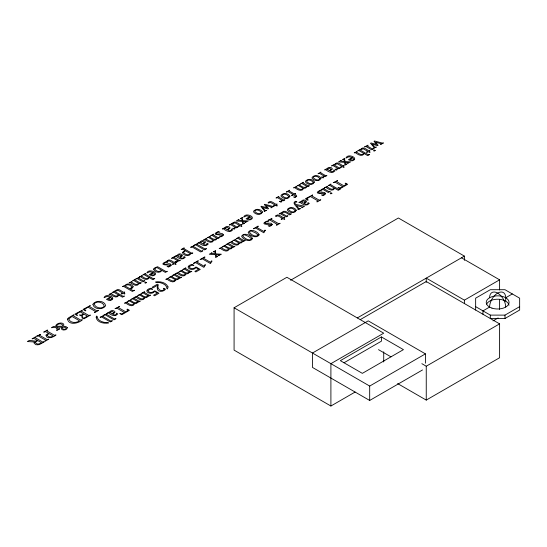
<?xml version="1.0" encoding="UTF-8"?>
<svg xmlns="http://www.w3.org/2000/svg" width="547" height="547" viewBox="0 0 547 547"><rect width="100%" height="100%" fill="white"/><g stroke="black" fill="none" stroke-linecap="round" stroke-linejoin="round"><path stroke-width="0.82" d="M110.207 297.233L106.494 299.373L108.956 300.419A2.537 1.463 0 0 0 110.795 300.351C117.373 297.773 105.749 292.659 104.06 297.698L107.164 296.399L110.091 297.165M152.969 272.543L149.256 274.69L151.717 275.729A2.537 1.463 0 0 0 153.557 275.661C160.141 273.083 148.51 267.968 146.822 273.008L149.926 271.709L152.852 272.474M249.808 216.633L246.095 218.779L248.557 219.819A2.537 1.463 0 0 0 250.396 219.75C256.981 217.173 245.35 212.058 243.661 217.097L246.772 215.798L249.699 216.564M352.131 157.557L348.418 159.703L350.88 160.743A2.537 1.463 0 0 0 352.719 160.681C359.297 158.097 347.673 152.982 345.984 158.021L349.089 156.722L352.015 157.488M330.901 406.018L234.082 350.121L234.082 307.77L286.895 277.281L383.714 333.178L330.901 363.673L330.901 406.018L355.106 392.042M290.587 280.235L398.38 218L464.396 256.112L464.396 260.345M357.335 317.916L464.396 256.112M360.241 319.633L426.25 281.52L499.602 323.865L499.602 357.745L426.25 400.089L397.648 383.577M381.416 336.938L340.343 360.651L362.346 373.355L403.426 349.642L381.416 336.938L381.416 341.171L344.015 362.77M426.25 282.368L426.25 278.129L464.396 300.153L499.602 279.825L499.602 289.985M489.579 297.753A11.412 6.585 60 0 1 497.647 293.096A11.412 6.585 -60 0 1 505.715 297.753L512.313 293.937M234.082 307.77L369.683 386.059L425.429 353.875L425.429 363.194M492.997 320.898L498.132 317.937M475.644 306.641L490.31 315.113L504.984 315.113L519.65 306.641M490.31 315.113L490.31 318.504L504.984 318.504L519.65 310.033L519.65 298.177L504.984 289.705L490.31 289.705L475.644 298.177L475.644 310.033M421.853 363.673L426.25 366.21L499.602 323.865M425.429 353.875L368.22 320.85L312.474 353.034L312.474 367.427L369.683 400.459L422.496 369.97M461.456 257.801L499.602 279.825M378.483 349.642L390.955 356.842M505.715 297.753L505.715 301.137M504.984 315.113L504.984 318.504M499.602 299.305L499.602 309.465M482.974 314.265L482.974 310.881L489.579 307.065A11.412 6.585 -60 0 1 497.647 293.096A11.412 6.585 60 0 1 505.715 307.065M464.396 300.153L464.396 303.537M426.25 366.21L426.25 400.089M383.714 351.817L383.714 361.977M369.683 386.059L369.683 400.459M486.625 304.091A11.412 6.585 0 0 1 498.638 299.236A11.412 6.585 0 0 1 509.011 305.226M251.531 238.807L251.531 239.121C248.878 241.35 243.976 238.212 242.67 235.682L243.169 235.121A1.634 0.944 0 0 1 244.653 234.841L248.7 236.502L251.531 238.807M258.116 235.005L258.109 235.319C255.456 237.548 250.553 234.417 249.247 231.88L249.753 231.319A1.634 0.944 0 0 1 251.23 231.046L255.285 232.707L258.116 235.005M67.343 327.715C67.192 330.976 59.131 330.757 61.92 327.154L56.738 327.291L58.413 329.02L59.835 328.788L56.902 330.484L56.56 330.292L57.278 329.677L55.698 327.311L51.336 327.715L53.544 326.436L55.644 326.374C55.835 322.34 65.77 321.533 63.486 326.21L65.934 326.566L67.343 327.715M157.242 287.845C156.9 292.447 163.471 292.18 165.515 289.26L163.861 288.303L163.437 288.542L164.264 289.281C161.57 293.021 156.278 288.515 158.315 284.768L157.372 284.221L152.093 287.264L153.085 287.838L157.515 285.274L157.242 287.845M182.404 252.44C183.047 255.688 189.084 256.967 190.739 253.794L192.804 253.008L191.669 253.145L183.73 248.564L184.339 248.037L184.038 247.859L181.16 249.521L182.671 249.179L185.064 250.519L182.404 252.44M68.744 318.901C69.975 323.092 76.402 323.386 79.445 320.768L72.006 316.474L68.744 318.901M34.174 342.586L34.146 343.215C36.656 347.058 41.743 343.331 44.348 341.697L42.734 342.039L35.138 337.656L35.986 336.966L35.644 336.767L32.082 338.832L33.9 338.374L37.162 340.255L35.617 341.15L29.415 340.371L27.35 341.56L34.57 341.964L34.174 342.586M133.147 286.69L132.497 287.954L130.35 289.083L133.024 290.58L134.487 290.252L132.401 291.448L123.725 286.437L122.528 286.607L124.224 285.63L124.75 285.849C126.357 282.608 131.793 283.804 133.147 286.69M153.577 269.083C154.151 272.468 160.278 273.596 161.974 270.416L165.365 272.42L167.314 271.298L165.987 271.551L157.618 266.717L154.787 267.839L153.577 269.083M262.505 212.017C261.261 215.532 255.627 214.868 253.746 212.14A3.084 1.778 0 0 1 253.897 210.848C256.181 208.332 261.008 209.063 262.505 212.017M289.917 196.188C288.672 199.703 283.038 199.046 281.158 196.311A3.084 1.778 0 0 1 281.308 195.019C283.592 192.503 288.419 193.235 289.917 196.188M296.296 210.233C295.052 213.747 289.418 213.091 287.537 210.356A3.084 1.778 0 0 1 287.681 209.063C289.972 206.547 294.799 207.279 296.296 210.233M314.409 182.055C313.157 185.57 307.53 184.907 305.643 182.172A3.084 1.778 0 0 1 305.794 180.886C308.077 178.363 312.911 179.095 314.409 182.055M320.986 178.254C319.742 181.768 314.108 181.112 312.228 178.377A3.084 1.778 0 0 1 312.371 177.084C314.662 174.568 319.489 175.3 320.986 178.254M96.183 317.137C96.532 322.436 104.176 323.899 108.538 322.956L107.998 322.641C104.06 322.969 97.181 320.918 97.147 316.378L96.607 316.063L96.183 317.137M168.025 286.908L167.505 288.912L166.965 288.604C166.944 284.05 160.045 282.013 156.107 282.334L155.567 282.026C159.998 281.11 166.124 282.416 168.025 286.908M294.717 202.622L295.537 204.373L304.563 206.212L301.759 207.833L302.245 207.012L296.392 205.522L299.045 208.879L300.44 208.592L297.903 209.72L298.395 209.282C297.8 207.354 290.936 202.698 295.667 201.228L296.973 201.98L295.489 201.993L294.717 202.622M56.587 325.807L56.498 326.354L62.638 326.203L62.508 324.74L60.97 323.92A2.229 1.285 0 0 0 59.438 323.851L57.893 324.419L56.587 325.807M92.928 304.282C93.674 309.623 102.98 310.156 105.619 305.718C104.839 300.447 95.547 299.831 92.928 304.282M109.783 312.022L109.708 312.433L108.983 312.152L107.328 313.11L108.525 312.939C111.089 315.175 115.144 317.198 117.783 313.944L116.463 313.185L116.306 314.409L114.767 315.045L112.675 314.101L114.815 312.569L114.959 311.79C113.762 310.087 110.747 310.081 109.783 312.022M177.269 255.333L177.194 255.743L176.469 255.47L174.814 256.427L176.011 256.249C178.575 258.485 182.63 260.509 185.269 257.261L183.949 256.495L183.785 257.719L182.247 258.355L180.154 257.411L182.301 255.88L182.445 255.1C181.248 253.405 178.233 253.398 177.269 255.333M200.291 242.041L200.216 242.451L199.491 242.177L197.836 243.135L199.033 242.957C201.597 245.193 205.651 247.217 208.291 243.969L206.971 243.203L206.814 244.427L205.275 245.063L203.183 244.119L205.323 242.588L205.467 241.808C204.27 240.112 201.255 240.106 200.291 242.041M224.776 227.901L224.708 228.318L223.983 228.037L222.321 228.995L223.525 228.817C226.089 231.053 230.143 233.077 232.776 229.829L231.463 229.07L231.299 230.287L229.761 230.923L227.668 229.979L229.808 228.448L229.959 227.668C228.762 225.973 225.74 225.966 224.776 227.901M301.315 201.44L301.247 201.85L300.522 201.57L298.86 202.527L300.064 202.356C302.621 204.592 306.682 206.616 309.315 203.368L308.002 202.602L307.838 203.826L306.299 204.462L304.207 203.518L306.347 201.987L306.498 201.207C305.301 199.511 302.279 199.505 301.315 201.44M327.099 168.832L327.031 169.242L326.299 168.961L324.644 169.919L325.848 169.748C328.405 171.984 332.46 174.001 335.099 170.753L333.779 169.994L333.622 171.218L332.084 171.847L329.991 170.903L332.132 169.379L332.275 168.592C331.085 166.897 328.063 166.89 327.099 168.832M67.479 319.079C68.662 325.711 78.877 323.482 82.365 319.749L80.751 320.091L73.161 315.708L74.091 314.969L73.749 314.771L68.58 317.807L67.479 319.079M147.909 290.457L147.847 290.737C149.194 293.438 152.88 292.659 154.657 290.799L158.931 293.267L154.562 295.79L153.577 295.223L157.372 293.035L154.616 291.448C150.951 296.214 141.611 290.566 150.678 288.255L152.565 289.26L150.644 288.973L147.909 290.457M189.214 266.615L189.153 266.888C190.5 269.589 194.185 268.816 195.963 266.957L200.236 269.418L195.867 271.941L194.882 271.374L198.67 269.186L195.922 267.599C192.257 272.365 182.917 266.717 191.983 264.406L193.864 265.411L191.942 265.124L189.214 266.615M183.601 251.982L183.539 252.263C184.612 254.533 188.53 255.914 190.329 253.603L185.501 250.813L183.601 251.982M154.774 268.68L154.705 268.974C155.813 271.298 159.738 272.55 161.55 270.218L156.763 267.456L154.774 268.68M131.95 287.278L129.906 288.775L125.126 286.019C126.87 283.633 130.911 284.953 131.95 287.278M47.343 334.908L47.268 335.202C48.198 337.403 51.473 337.444 53.121 335.961L49.045 333.608L47.343 334.908M252.57 238.622C250.177 242.67 243.08 239.723 241.569 236.188C243.983 232.16 251.011 235.114 252.57 238.622M259.148 234.827C256.762 238.875 249.658 235.928 248.147 232.386C250.567 228.359 257.596 231.313 259.148 234.827M111.985 298.915L110.446 299.831L108.128 299.024L110.713 297.534L111.985 298.915M154.746 274.225L153.208 275.141L150.89 274.341L153.475 272.85L154.746 274.225M251.586 218.315L250.047 219.231L247.729 218.431L250.314 216.933L251.586 218.315M353.909 159.239L352.371 160.155L350.053 159.355L352.637 157.864L353.909 159.239M177.837 260.782L176.565 262.574L174.931 261.63L176.291 261.664L177.495 260.598L172.989 257.999L171.505 258.334L174.37 256.68L174.055 257.384L179.197 260.351L180.407 260.167L178.65 261.186L177.837 260.782M235.572 227.449L234.301 229.241L232.666 228.297L234.02 228.331L235.231 227.272L230.718 224.667L229.234 225.002L232.106 223.347L231.784 224.051L236.926 227.019L238.143 226.834L236.379 227.853L235.572 227.449M282.348 200.441L281.076 202.233L279.449 201.289L280.802 201.323L282.013 200.264L277.5 197.658L276.016 197.993L278.881 196.339L278.567 197.043L283.708 200.011L284.919 199.826L283.161 200.845L282.348 200.441M324.378 176.175L323.106 177.966L321.479 177.023L322.833 177.057L324.043 175.997L319.53 173.392L318.046 173.727L320.911 172.073L320.597 172.777L325.738 175.744L326.949 175.56L325.192 176.578L324.378 176.175M337.896 168.373L336.624 170.165L334.99 169.221L336.343 169.255L337.554 168.196L333.041 165.591L331.557 165.926L334.422 164.271L334.108 164.975L339.249 167.943L340.466 167.758L338.702 168.777L337.896 168.373M146.446 282.628C144.285 284.659 144.285 280.59 146.446 282.628M331.892 193.282C329.732 195.32 329.732 191.252 331.892 193.282M375.208 150.548C373.047 152.586 373.054 148.517 375.208 150.548M171.252 265.11L170.24 266.218L168.387 267.066L167.067 266.3L169.009 266.252L170.11 265.63L170.158 265.035C167.136 264.926 157.953 265.343 166.213 261.589L167.697 262.444L165.372 262.437L164.086 263.134L163.997 263.798C166.028 265.555 170.055 261.822 171.252 265.11M223.511 234.936L222.506 236.051L220.646 236.892L219.326 236.133L221.268 236.085L222.369 235.456L222.417 234.861C219.395 234.759 210.219 235.176 218.472 231.415L219.956 232.27L217.631 232.27L216.345 232.96L216.256 233.631C218.287 235.381 222.314 231.648 223.511 234.936M272.269 224.509L271.264 225.624L269.404 226.465L268.092 225.706L270.027 225.658L271.134 225.029L271.175 224.434C268.153 224.332 258.977 224.749 267.237 220.988L268.721 221.85L266.389 221.843L265.104 222.533L265.015 223.203C267.045 224.954 271.073 221.22 272.269 224.509M325.629 193.706L324.624 194.814L322.764 195.662L321.445 194.896L323.386 194.848L324.487 194.226L324.535 193.631C321.513 193.522 312.337 193.939 320.59 190.185L322.08 191.04L319.749 191.033L318.463 191.73L318.375 192.394C320.405 194.151 324.433 190.418 325.629 193.706M46.03 335.126C46.488 339.885 53.996 337.191 56.047 334.942L54.433 335.284L46.837 330.901L47.685 330.21L47.35 330.012L43.719 332.111L45.599 331.619L48.464 333.273L46.03 335.126M261.411 212.605C259.887 215.012 256.105 213.186 254.813 211.402A1.873 1.08 0 0 1 255.08 210.561C257.111 209.057 260.379 210.677 261.411 212.605M288.823 196.776C287.298 199.183 283.517 197.358 282.225 195.573A1.873 1.08 0 0 1 282.498 194.739C284.522 193.228 287.79 194.855 288.823 196.776M295.202 210.821C293.677 213.227 289.889 211.402 288.597 209.617A1.873 1.08 0 0 1 288.871 208.783C290.901 207.272 294.17 208.899 295.202 210.821M313.315 182.636C311.79 185.05 308.002 183.218 306.71 181.44A1.873 1.08 0 0 1 306.983 180.599C309.007 179.088 312.282 180.715 313.315 182.636M319.892 178.842C318.368 181.248 314.58 179.423 313.287 177.638A1.873 1.08 0 0 1 313.561 176.797C315.592 175.293 318.86 176.913 319.892 178.842M35.493 342.169C35.733 344.801 40.027 344.309 41.422 342.716L37.743 340.59L35.493 342.169M296.7 196.284L294.867 197.665L293.548 196.906L295.606 196.79L295.428 195.881L293.636 194.794L292.03 195.723L291.489 195.416L293.096 194.486L288.098 191.6L286.293 192.065L289.554 190.178L289.165 190.985L294.163 193.87L295.517 193.453L294.724 194.199L296.2 195.197L296.7 196.284M62.461 327.571C61.9 329.335 65.1 329.93 66.023 328.658L66.016 327.947L64.984 327.338L62.768 327.127L62.461 327.571M94.296 303.619C94.296 307.503 101.612 309.595 104.217 306.388C104.238 302.532 96.887 300.419 94.296 303.619M205.33 264.912L203.908 267.38L195.737 262.663L193.46 263.38L198.096 260.707L198.438 260.905L196.845 262.027L203.874 266.081L204.988 264.714L205.33 264.912M211.908 261.117L210.492 263.579L202.315 258.861L200.045 259.586L204.674 256.905L205.016 257.104L203.422 258.225L210.451 262.286L211.566 260.919L211.908 261.117M265.281 230.301L263.859 232.769L255.688 228.051L253.411 228.769L258.047 226.096L258.389 226.294L256.796 227.408L263.825 231.47L264.939 230.102L265.281 230.301M113.872 312.474L112.224 313.841L110.077 312.597L112.087 311.352L113.872 312.474M181.358 255.784L179.71 257.152L177.563 255.914L179.573 254.67L181.358 255.784M204.38 242.492L202.732 243.859L200.585 242.622L202.595 241.377L204.38 242.492M228.865 228.352L227.217 229.719L225.07 228.482L227.087 227.237L228.865 228.352M305.404 201.891L303.756 203.258L301.609 202.021L303.626 200.776L305.404 201.891M331.188 169.276L329.54 170.643L327.393 169.406L329.41 168.161L331.188 169.276M138.008 301.807L136.688 303.318L134.603 303.715C132.757 307.701 128.032 304.877 125.748 302.997L124.525 303.182L127.554 301.766L126.815 302.382C128.873 303.865 132.08 306.313 134.172 303.599L129.324 300.925L127.971 301.192L131.13 299.701L130.391 300.31C132.449 301.602 135.533 304.31 137.666 301.623L132.894 298.867L131.54 299.134L134.275 297.554L133.96 298.252L139.102 301.219L140.312 301.041L138.548 302.06L138.008 301.807M148.244 295.9L146.924 297.411L144.839 297.807C142.993 301.794 138.268 298.97 135.984 297.083L134.76 297.274L137.789 295.859L137.051 296.467C139.109 297.958 142.316 300.406 144.408 297.691L139.567 295.018L138.206 295.284L141.365 293.794L140.634 294.402C142.685 295.688 145.769 298.402 147.902 295.715L143.129 292.96L141.776 293.226L144.511 291.64L144.196 292.344L149.338 295.312L150.555 295.127L148.784 296.153L148.244 295.9M179.313 277.958L177.987 279.476L175.908 279.866C174.055 283.852 169.338 281.028 167.054 279.148L165.823 279.339L168.859 277.917L168.12 278.532C170.179 280.023 173.385 282.471 175.478 279.749L170.63 277.083L169.276 277.343L172.428 275.859L171.696 276.467C173.748 277.753 176.838 280.467 178.972 277.78L174.199 275.025L172.845 275.285L175.58 273.705L175.266 274.409L180.407 277.377L181.618 277.192L179.854 278.211L179.313 277.958M189.549 272.05L188.223 273.562L186.144 273.958C184.291 277.944 179.573 275.12 177.29 273.24L176.059 273.425L179.095 272.009L178.356 272.625C180.414 274.109 183.621 276.556 185.713 273.842L180.866 271.175L179.512 271.435L182.664 269.945L181.932 270.553C183.983 271.845 187.074 274.553 189.207 271.873L184.435 269.11L183.081 269.377L185.816 267.798L185.501 268.495L190.643 271.462L191.853 271.285L190.089 272.303L189.549 272.05M217.186 238.369L215.867 239.88L213.781 240.277C211.935 244.263 207.21 241.439 204.927 239.559L203.703 239.743L206.732 238.328L205.993 238.936C208.051 240.427 211.258 242.875 213.351 240.16L208.51 237.487L207.149 237.754L210.308 236.263L209.576 236.872C211.627 238.164 214.711 240.871 216.851 238.184L212.072 235.429L210.718 235.695L213.453 234.116L213.139 234.813L218.28 237.781L219.497 237.603L217.727 238.622L217.186 238.369M232.687 247.148L231.36 248.659L229.275 249.056C227.429 253.042 222.704 250.218 220.42 248.338L219.197 248.523L222.232 247.107L221.487 247.716C223.552 249.206 226.752 251.654 228.851 248.94L224.003 246.266L222.65 246.533L225.802 245.042L225.07 245.651C227.121 246.943 230.212 249.651 232.345 246.964L227.573 244.208L226.212 244.475L228.954 242.895L228.639 243.593L233.774 246.56L234.991 246.382L233.22 247.401L232.687 247.148M242.923 241.241L241.596 242.752L239.518 243.142C237.665 247.135 232.94 244.304 230.663 242.424L229.432 242.615L232.468 241.2L231.73 241.808C233.788 243.299 236.988 245.747 239.087 243.032L234.239 240.359L232.885 240.625L236.037 239.135L235.306 239.743C237.357 241.029 240.448 243.743 242.581 241.056L237.808 238.301L236.448 238.56L239.189 236.981L238.875 237.685L244.01 240.653L245.227 240.468L243.463 241.487L242.923 241.241M307.093 186.465L305.766 187.977L303.681 188.373C301.835 192.359 297.11 189.535 294.826 187.648L293.602 187.84L296.638 186.424L295.893 187.033C297.958 188.524 301.158 190.971 303.25 188.257L298.409 185.583L297.055 185.85L300.207 184.36L299.476 184.968C301.527 186.253 304.617 188.968 306.751 186.281L301.971 183.525L300.618 183.792L303.359 182.213L303.038 182.91L308.18 185.877L309.397 185.7L307.626 186.718L307.093 186.465M138.993 283.51C137.181 287.36 132.504 284.31 130.33 282.628L129.147 282.792L132.039 281.452L131.396 282.013C133.454 283.264 136.552 286.047 138.692 283.353L133.878 280.577L132.613 280.789L135.225 279.278L134.945 279.961L140.087 282.929L141.263 282.765L139.54 283.763L138.993 283.51M118.925 295.1C117.079 298.963 112.402 295.989 110.193 294.252L109.01 294.409L111.903 293.076L111.26 293.636C113.338 294.922 116.436 297.684 118.59 294.963L113.776 292.18L112.511 292.392L115.157 290.867L114.843 291.565L123.082 296.324L124.422 296.057L122.453 297.192L118.925 295.1M149.263 277.582C147.423 281.445 142.746 278.471 140.538 276.734L139.355 276.891L142.247 275.558L141.605 276.119C143.683 277.404 146.774 280.167 148.928 277.445L144.114 274.662L142.849 274.874L145.495 273.35L145.181 274.047L153.42 278.806L154.767 278.539L152.798 279.674L149.263 277.582M334.709 188.243C332.87 192.106 328.193 189.132 325.985 187.389L324.802 187.553L327.694 186.219L327.051 186.773C329.13 188.059 332.22 190.828 334.374 188.1L329.561 185.324L328.296 185.536L330.942 184.004L330.627 184.708L338.866 189.467L340.213 189.2L338.244 190.335L334.709 188.243M364.138 153.529C362.292 157.392 357.615 154.411 355.413 152.675L354.23 152.839L357.123 151.505L356.48 152.059C358.552 153.345 361.649 156.114 363.803 153.386L358.989 150.61L357.724 150.822L360.37 149.29L360.056 149.994L368.295 154.746L369.635 154.486L367.673 155.621L364.138 153.529M282.088 212.277L281.466 213.139L280.926 212.886L279.168 213.898L280.379 213.72L285.972 216.947L287.948 215.805L286.58 216.072L281.808 213.316C284.098 210.397 287.339 213.686 289.548 214.882L291.387 213.815L290.17 214.007C287.954 212.845 284.488 209.549 282.088 212.277M116.114 290.279L115.725 290.799L116.142 291.038L118.056 290.361L122.59 292.925L121.208 293.725L121.749 294.033L123.13 293.233L124.497 294.026L124.901 293.794L124.183 292.624L124.737 292.016L123.656 292.31C121.461 291.435 118.555 287.954 116.114 290.279M167.293 260.734L166.897 261.254L167.314 261.493L169.235 260.816L173.761 263.38L172.38 264.18L172.92 264.488L174.302 263.688L175.676 264.481L176.079 264.249L175.355 263.08L175.908 262.471L174.828 262.765C172.633 261.89 169.734 258.41 167.293 260.734M233.063 222.759L232.666 223.279L233.084 223.525L235.005 222.841L239.538 225.405L238.157 226.205L238.697 226.513L240.078 225.72L241.446 226.506L241.849 226.273L241.131 225.111L241.685 224.502L240.605 224.79C238.403 223.914 235.504 220.434 233.063 222.759M268.515 202.294L268.119 202.814L268.536 203.053L270.457 202.376L274.984 204.94L273.603 205.734L274.143 206.048L275.524 205.248L276.898 206.041L277.302 205.809L276.584 204.64L277.131 204.031L276.05 204.325C273.856 203.45 270.956 199.963 268.515 202.294M275.982 215.703L275.585 216.229L276.003 216.468L277.924 215.792L282.457 218.349L281.076 219.149L281.616 219.463L282.997 218.663L284.365 219.456L284.768 219.217L284.05 218.055L284.604 217.446L283.524 217.733C281.322 216.865 278.423 213.378 275.982 215.703M335.386 163.683L334.99 164.203L335.407 164.449L337.328 163.772L341.861 166.329L340.48 167.129L341.013 167.444L342.401 166.644L343.769 167.43L344.172 167.197L343.454 166.035L344.001 165.426L342.928 165.714C340.726 164.845 337.827 161.358 335.386 163.683M361.335 148.702L360.938 149.228L361.355 149.468L363.27 148.791L367.803 151.348L366.422 152.148L366.962 152.463L368.343 151.663L369.71 152.456L370.121 152.216L369.396 151.054L369.95 150.446L368.869 150.733C366.675 149.864 363.769 146.377 361.335 148.702M245.904 221.822L245.275 222.383L248.304 220.967L242.813 220.646L242.177 217.98L242.485 217.35L240.318 218.609L241.569 218.369L242.089 220.557L238.554 220.126L238.923 219.409L236.181 220.995L242.294 221.412L242.526 224.304L244.694 223.053L243.415 223.272L243.005 221.487L245.904 221.822M219.005 255.073L218.376 255.64L221.398 254.225L215.915 253.897L215.279 251.237L215.586 250.608L213.412 251.859L214.663 251.627L215.19 253.815L211.655 253.384L212.017 252.666L209.282 254.246L215.395 254.67L215.621 257.562L217.795 256.304L216.516 256.522L216.106 254.745L219.005 255.073M348.227 162.746L347.598 163.307L350.62 161.891L345.136 161.57L344.501 158.91L344.808 158.274L342.634 159.533L343.892 159.3L344.412 161.481L340.877 161.05L341.239 160.339L338.504 161.919L344.617 162.336L344.849 165.228L347.017 163.977L345.738 164.196L345.328 162.411L348.227 162.746M264.652 211.039L264.119 211.504L266.71 210.342L265.274 210.65L262.519 207.484L267.941 208.933L268.474 208.626L265.999 205.508L271.51 207.033L270.97 207.881L273.842 206.226L272.68 206.376L264.871 204.277L264.399 204.551L266.909 207.703L261.439 206.267L260.933 206.554L264.652 211.039M374.292 147.745L373.758 148.203L376.343 147.047L374.907 147.355L372.158 144.189L377.574 145.639L378.114 145.324L375.632 142.213L381.143 143.738L380.603 144.586L383.474 142.924L382.312 143.082L374.51 140.982L374.032 141.256L376.541 144.408L371.071 142.965L370.565 143.259L374.292 147.745M40.355 334.443L39.425 335.181L47.021 339.571L48.628 339.222L45.189 341.212L44.847 341.013L45.784 340.282L38.187 335.892L36.574 336.234L40.355 334.443M82.125 310.327L81.195 311.065L88.792 315.448L90.405 315.106L83.937 318.839L81.879 317.65L83.903 318.087L87.479 316.125L84.115 314.183L81.79 315.523L82.618 316.234L82.207 316.474L79.561 314.942L81.209 315.188L83.534 313.848L80.019 311.817L76.259 314.108L77.483 315.243L77.059 315.489L74.905 314.101L82.125 310.327M90.166 305.684L89.236 306.423L96.833 310.812L98.446 310.464L94.768 312.583L94.426 312.392L95.588 311.523L88.033 307.161L84.457 309.376L85.852 310.641L85.435 310.881L83.076 309.39L90.166 305.684M271.859 218.513L270.929 219.251L278.526 223.634L280.139 223.292L276.693 225.275L276.351 225.084L277.288 224.345L269.698 219.962L268.078 220.304L271.859 218.513M312.522 195.033L311.592 195.771L319.188 200.161L320.802 199.812L317.123 201.939L316.781 201.74L317.944 200.872L310.388 196.51L306.812 198.725L308.207 199.99L307.783 200.236L305.431 198.739L312.522 195.033M139.191 277.322L138.329 278.006L143.464 280.973L144.77 280.741L142.849 281.849L137.263 278.621L135.779 278.963L139.191 277.322M103.513 315.646L102.651 316.33L110.884 321.089L112.361 320.747L110.262 321.957L101.585 316.945L100.101 317.287L103.513 315.646M107.171 313.534L106.303 314.217L114.542 318.976L116.012 318.641L113.92 319.851L105.236 314.84L103.752 315.175L107.171 313.534M194.021 245.665L193.159 246.355L201.392 251.107L202.869 250.772L200.77 251.982L192.093 246.97L190.609 247.306L194.021 245.665M197.679 243.552L196.811 244.242L205.05 248.994L206.52 248.659L204.428 249.87L195.744 244.858L194.26 245.193L197.679 243.552M367.96 145.242L367.092 145.933L372.233 148.9L373.539 148.668L371.618 149.775L366.025 146.548L364.541 146.883L367.96 145.242M324.638 187.977L323.776 188.667L328.911 191.635L330.217 191.402L328.296 192.51L322.709 189.283L321.226 189.618L324.638 187.977M119.342 306.566L118.145 307.455L125.701 311.817L128.121 310.272L126.952 309.397L127.383 309.144L129.407 310.313L121.824 314.689L119.8 313.52L121.755 313.944L124.442 312.528L116.908 308.173L115.027 308.665L119.342 306.566M337.561 180.578L336.371 181.467L343.919 185.83L346.34 184.284L345.171 183.409L345.601 183.156L347.625 184.325L340.043 188.701L338.019 187.532L339.974 187.956L342.668 186.534L335.126 182.185L333.246 182.677L337.561 180.578M491.938 308.118A11.412 6.585 0 0 0 509.059 302.409A11.412 6.585 0 0 0 491.938 296.706A11.412 6.585 0 0 0 491.938 308.118"/></g></svg>
